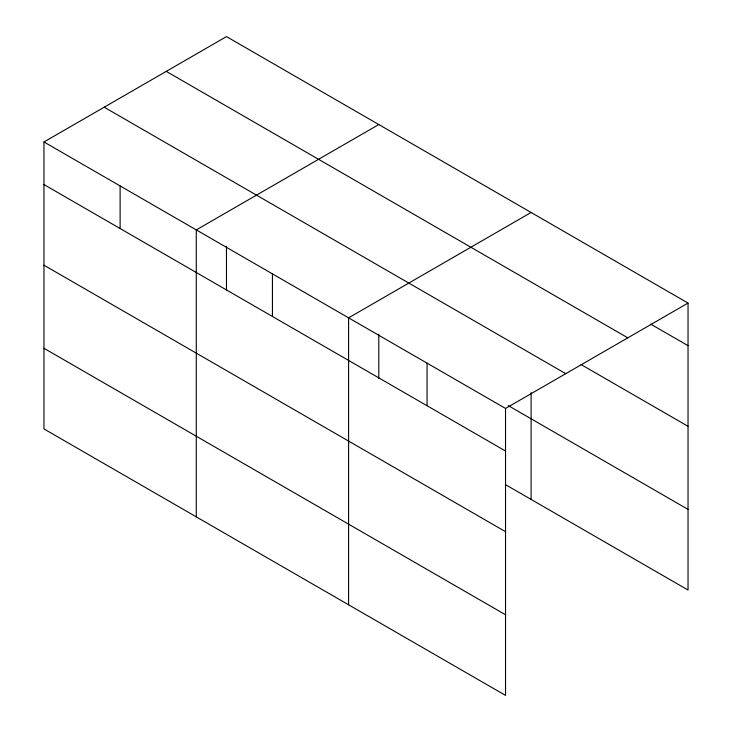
<?xml version="1.0" encoding="UTF-8"?>
<svg xmlns="http://www.w3.org/2000/svg" width="732" height="732" viewBox="0 0 732 732"><rect width="100%" height="100%" fill="white"/><g stroke="black" fill="none" stroke-linecap="round" stroke-linejoin="round"><path stroke-width="1.1" d="M505.528 531.679L505.528 408.447L43.966 141.971L43.966 428.925L505.528 695.4L505.528 531.679L43.966 265.204M505.391 484.584L688.034 590.029L688.034 303.075L226.472 36.6L43.966 141.971M378.792 124.541L196.286 229.903L196.286 516.856M531.103 212.472L348.597 317.844L348.597 604.797M505.528 408.447L688.034 303.075M650.766 324.148L688.034 345.669M166.246 71.37L627.809 337.845M581.126 364.582L688.034 426.308M104.191 107.201L565.754 373.677M508.356 405.656L688.034 509.39M43.966 184.565L505.528 451.04M43.966 348.286L505.528 614.761M531.103 392.608L531.103 499.425M427.058 363.145L427.058 405.738M378.792 334.259L378.792 378.554M272.441 273.878L272.441 316.471M226.472 246.318L226.472 290.613M120.121 185.937L120.121 228.53"/></g></svg>
